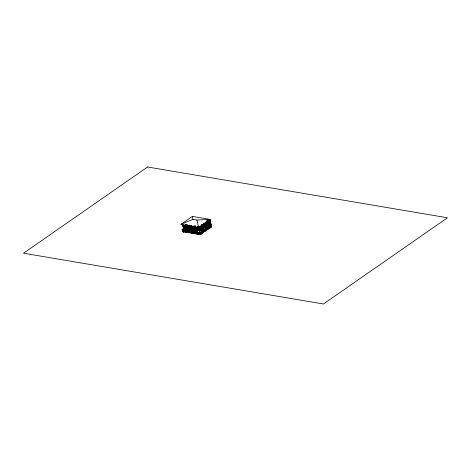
<?xml version="1.0" encoding="UTF-8"?>
<svg xmlns="http://www.w3.org/2000/svg" width="471" height="471" viewBox="0 0 471 471"><rect width="100%" height="100%" fill="white"/><g stroke="black" fill="none" stroke-linecap="round" stroke-linejoin="round"><path stroke-width="0.71" d="M182.613 231.155C185.256 225.385 180.876 233.557 183.613 230.46M182.754 231.179L183.478 229.089M183.478 229.018L184.573 228.2L183.82 230.313L183.666 229.006M184.685 228.247L183.961 230.337L184.697 228.288M185.933 224.667L185.209 226.757L186.086 224.732L186.404 226.157L185.945 224.708L185.244 226.739L186.239 226.045L184.903 225.385L183.172 226.628L198.921 229.277L197.991 230.384M185.35 226.781L186.074 224.691M185.174 229.495L185.521 228.482L185.062 229.454M186.563 226.039L186.757 224.914M201.029 229.436C203.678 223.66 199.262 231.879 202.059 228.723L200.723 228.064L201.011 229.671M201.17 229.459L201.894 227.369M202.942 226.516L202.383 228.718L200.728 228.105M203.413 227.776L204.149 225.727M201.959 232.998L202.736 230.884M205.821 226.204L204.608 226.945L205.344 224.897M203.737 230.048L203.16 232.209L206.61 229.742L205.232 229.13M204.75 226.969L205.474 224.879M203.154 232.168L203.878 230.072M205.945 226.139L206.663 224.049M205.079 229.289L204.208 231.314L205.12 229.224M204.349 231.338L205.068 229.242M207.87 223.266L207.169 225.291L207.911 223.201L199.074 229.436L186.757 227.352L186.133 224.579M206.121 228.388C204.661 235.235 206.115 224.861 206.622 229.854M207.858 223.219L207.134 225.309L210.584 222.913L209.077 222.253M205.539 230.507L206.263 228.417M209.878 225.833L211.173 226.469L209.566 224.832C210.184 231.332 210.914 223.542 208.217 224.437L208.912 222.294M206.592 229.877C205.774 223.696 206.728 234.228 207.317 227.564M207.458 227.587L206.734 229.677L209.142 228.105M209.524 223.654L210.107 221.535M199.857 232.927L208.7 226.739L207.958 228.824L208.659 226.798M208.647 226.757L207.929 228.847L210.007 227.275L208.671 226.616L208.977 228.217L207.487 227.493L208.818 228.105M208.977 227.993L209.713 225.945M209.118 228.017L209.842 225.927M210.896 225.073L210.331 227.275L211.373 226.445L209.801 225.762M211.285 226.427C208.353 229.713 212.798 221.382 210.201 227.14M182.642 231.131L183.343 229.106M184.555 228.264L183.855 230.295L184.85 229.601M201.058 229.418L201.759 227.387M203.59 227.781L204.29 225.75M201.847 232.951L202.554 230.925M203.743 230.095L203.042 232.121L203.649 230.101M205.833 226.098L206.716 224.031M204.237 231.29L204.938 229.265M207.028 225.268L207.729 223.242M206.133 228.435L205.433 230.46L206.722 229.783L206.386 228.276M208.217 224.437L208.924 222.412M209.412 223.607L210.113 221.582M207.817 228.8L208.518 226.775M210.343 227.163L211.043 225.138M183.737 227.905L184.879 225.574L183.69 227.94M200.752 228.182L199.551 230.584M199.41 230.56L200.552 228.229L199.51 230.619L201.046 229.524M200.34 234.122L201.541 231.714M200.199 234.099L201.347 231.761L200.299 234.152L201.841 233.063M193.516 227.917L194.517 226.115M193.622 227.935L194.641 226.133M193.652 228.205L194.658 226.416M193.775 228.241L194.923 226.104M194.641 228.759L195.312 227.552M186.021 227.034L184.797 228.335M185.262 230.407L184.332 231.573C185.839 227.534 186.192 235.011 185.545 230.295L185.862 231.814M187.841 228.765L188.889 227.522L187.823 228.847L187.452 227.275L186.41 228.523L187.499 227.228L187.858 228.853M185.762 231.814L186.693 230.649L185.403 230.449M186.81 230.572L185.627 231.879L185.286 230.372M188.129 230.896L187.199 232.062L188.288 230.761L188.783 232.227M187.058 232.121L186.722 230.613L187.022 232.115L188.247 230.814L188.747 232.586M190.708 229.253L191.756 228.005L192.08 229.471M188.63 232.303L189.731 231.049M191.962 229.548L193.234 228.2L193.593 229.824M192.256 229.412L193.187 228.247L193.711 229.742L193.351 228.217L192.18 229.501M193.575 229.736L194.994 228.252L193.769 228.011M191.497 232.786C192.986 228.688 193.357 236.23 192.71 231.508L192.439 231.667M191.155 231.249L191.514 232.874L192.545 231.538L192.869 233.004L194.176 233.286L195.412 232.026L194.399 233.28M195.936 228.812L195.006 229.983L196.066 228.776M196.054 228.735L194.829 230.036M192.933 233.033C194.623 229.889 193.457 234.317 195.73 233.445M197.891 230.555C198.05 226.092 194.123 233.763 192.256 233.068L192.404 233.204M192.262 233.098L196.595 230.148L197.484 228.977L198.003 230.431M194.364 233.275L195.294 232.109M197.267 233.946L199.651 232.291C195.124 237.649 198.591 229.418 195.795 233.516L196.854 232.315M196.843 232.268L195.912 233.433L197.055 233.81L196.737 232.327M207.417 222.389L206.369 222.112L207.146 221.023L207.511 222.489M198.685 234.087L198.32 232.462L197.231 233.757L198.285 232.556M197.09 233.822L198.279 232.509L198.644 234.081M198.933 229.265L197.908 230.472L198.803 229.3L210.249 221.405L208.724 221.146L207.646 222.43L208.706 221.229L210.296 221.541L209.183 222.3M208.747 221.176L207.764 222.347L208.894 222.683M198.662 233.999L199.71 232.756L198.703 234.01M209.083 222.671L210.013 221.505L210.337 222.971M207.57 225.079L208.376 225.939M208.441 225.968L209.483 224.72L209.783 226.357M183.696 227.964L184.632 226.739L185.191 229.583L184.82 229.618M185.009 228.288L186.186 227.004L187.605 228.729M186.033 227.081L184.956 228.364M187.464 227.322L186.233 228.576L185.915 227.093L186.375 228.453M187.876 228.771C189.366 224.596 189.619 232.191 189.054 227.493L188.783 227.646M185.804 231.82L186.704 230.696M186.822 230.613L185.921 231.744L187.128 231.991L185.574 230.36M188.253 230.855L187.181 232.138M190.743 229.259C192.292 225.786 191.662 231.744 193.198 228.294M190.69 229.336L191.762 228.046M188.671 232.309L189.689 231.096L188.747 232.221L191.308 232.798M193.61 229.742L194.629 228.535L193.434 229.801L193.098 228.294M192.557 231.585L191.532 232.792L191.279 231.267L191.002 231.426M192.969 233.039L193.987 231.826M196.478 230.231L197.496 229.018M206.369 222.112L207.269 220.981L208.612 221.27M209.118 222.677L210.137 221.47L209.065 222.754M207.481 225.185L208.241 225.933M208.476 225.974L209.654 224.691L210.961 224.908M207.964 224.52L208.3 226.027L209.495 224.761M210.808 225.085L210.025 226.133L198.485 234.152L198.185 232.556M184.685 228.076L185.015 229.713L184.567 228.158L182.147 229.836L182.53 231.561L182.242 229.754L184.014 230.066L182.648 231.273L183.961 230.113M180.923 224.349L192.345 216.401L210.031 219.398L198.609 227.346L180.923 224.349L193.01 219.362L196.972 220.034L210.031 219.398M184.349 231.661L182.73 224.567L184.19 231.638M183.178 226.669L185.044 225.409L186.381 226.068M184.997 228.37C183.072 223.507 189.071 232.315 184.785 226.828M183.549 227.917L185.032 226.881M186.428 226.015L183.402 228.099L199.498 230.808M186.993 225.686L183.419 228.17L199.398 230.878M187.334 226.127L189.265 226.28L187.334 226.127L187.011 224.685M183.366 229.041L182.271 229.86L183.755 230.484M186.045 227.157L186.545 228.529M182.277 229.901L183.519 229.024M183.625 228.983L184.897 228.164L186.222 228.871M187.482 227.399L187.976 228.776M189.112 226.386L187.358 226.092M185.032 229.471L186.08 228.847M186.651 228.453L182.483 231.343L200.369 234.452L201.9 233.392L200.434 234.741L200.369 234.452M186.751 228.559L182.648 231.555M182.53 231.561L186.793 228.535M182.654 231.585L185.032 229.895M188.977 227.676L190.625 229.136L190.355 229.3M187.299 229.136L183.873 231.791M183.725 231.655L187.417 229.159L183.849 231.673M184.161 231.614L182.624 231.196L185.58 231.826L184.026 230.201M191.22 225.792L191.432 226.757L193.139 227.069M189.33 225.05L189.978 227.852M191.144 225.845L191.509 226.704M190.343 227.882L192.062 229.383L190.402 227.876M187.923 229.76L185.062 231.85M184.944 231.862L187.976 229.795M186.834 230.69L188.4 232.262L186.893 230.684L199.863 232.974M185.533 231.779L184.143 230.119M190.955 228.017L190.437 225.709M187.947 230.796L186.192 232.179M191.779 228.123L192.28 229.501M191.356 226.81L193.34 227.01L191.385 226.769M188.07 230.814L186.28 232.056M194.482 226.469L194.776 226.221M188.27 230.931L188.765 232.309M190.726 229.342L190.366 227.711L190.531 229.306L190.826 229.171M194.229 226.916L194.523 226.669M193.975 227.363L194.282 227.152M187.411 232.391L189.165 231.002M193.722 227.811L195.247 227.805L193.716 227.776L194.028 227.599M187.434 232.28L189.289 231.02M193.275 228.406L194.776 229.942M193.917 227.893L195.477 227.97M189.572 231.179L189.842 231.025L190.202 232.55M189.701 231.173L191.42 232.674L189.754 231.167L190.084 232.633M187.14 232.032L188.606 232.28M195.241 226.08C194.505 227.982 199.569 228.877 197.655 226.527M188.606 232.48L191.038 230.831M195.43 227.752L194.264 228.647L195.447 227.823M191.114 230.843L188.753 232.615M194.647 228.612L196.207 230.184M193.34 229.701L191.95 228.041L193.375 229.707M191.138 231.42L192.698 232.992M189.948 232.709L191.738 231.461L189.966 232.792M195.948 228.859L196.578 230.231M196.077 228.853L197.367 233.763M209.707 219.515L211.544 226.681L209.931 219.468L211.255 226.527L209.701 225.833M192.827 231.62L191.161 232.886M195.159 229.907L194.664 228.441L195.106 229.983M195.565 227.522L198.003 227.935L197.944 226.863M199.722 227.193L201.876 225.85M194.729 230.731L195.859 229.936M199.486 226.292L199.733 227.257L201.782 225.833L201.547 224.885M195.965 229.96L194.747 230.819L191.697 230.29M201.7 224.908L201.918 225.874L199.792 227.269L199.58 226.31M205.792 222.071L206.004 223.03L203.884 224.426L203.666 223.466M197.378 229.1L197.655 228.947L198.008 230.472M208.588 221.311L208.859 221.152L209.513 223.76L209.195 222.259M197.514 229.094L199.074 230.672M208.718 221.305L210.29 221.5L199.015 229.247M207.47 222.483L207.269 220.981M193.086 232.957L192.792 233.092L192.456 231.585M193.51 233.422L197.055 230.79M197.755 230.343L196.13 228.847L198.026 230.39M207.994 223.13L209.106 222.371M194.129 232.898L197.178 230.814M207.317 223.79L199.092 229.507L186.769 227.422M208.906 222.73L210.437 222.801L208.888 221.217M194.246 233.151L192.621 231.655M194.176 233.286L192.739 231.573M197.084 231.826L194.729 233.628M197.202 231.844L194.853 233.651M208.094 224.426L211.09 225.079L199.781 232.78M199.286 230.69L198.833 229.265M199.374 230.637L202.242 228.694L200.658 228.035L201.158 229.571M202.23 228.653L203.254 227.893L201.912 227.234L203.443 227.982M204.443 227.063L202.371 228.676L202.942 226.445L203.272 227.976M204.62 226.993L205.933 226.251L205.332 224.855M209.218 223.743L205.951 226.186M209.395 223.672L210.49 222.895M203.566 227.846L204.626 227.034L204.302 225.574L205.78 226.257M195.565 233.475L194.176 231.814M197.025 232.491L196.595 230.154M199.274 230.855L210.708 222.93L206.251 222.194M195.618 233.569L197.149 233.645L195.606 232.062M196.066 233.828L197.166 232.898M195.995 233.734L197.231 232.88M204.296 226.527L204.608 227.952L206.663 226.527M202.383 227.964L202.707 229.406L200.581 230.808L200.369 229.842M206.581 225.603L206.793 226.563L204.673 227.964L204.137 225.615L205.75 226.274M198.167 232.639L198.444 232.48L198.803 234.01M209.507 224.838L211.073 226.41M207.275 226.881L208.576 225.974M207.399 226.898L208.588 226.074M199.604 232.88L211.037 224.938L208.052 224.473M209.895 225.909L208.783 226.663L210.148 227.299M209.978 225.833L211.09 225.079M208.247 224.508L209.795 226.092L198.391 234.246M203.278 230.955L206.263 228.882M200.075 234.222L199.622 232.798M201.641 233.098L200.316 234.24L199.992 232.774L184.114 230.054L184.467 231.579M201.829 233.015L203.172 232.256L202.642 230.743L202.86 232.297M203.025 232.185L204.043 231.426L202.707 230.766M206.604 229.695L207.811 229.024M203.03 232.232L201.971 233.039L201.511 231.597L202.848 232.256M204.355 231.379L205.421 230.572L205.091 229.106L206.428 229.766L205.103 229.153M209.13 228.058L210.19 227.252M211.514 226.539L200.098 234.534L198.585 227.252L200.04 234.217M207.252 225.75L211.497 226.469L200.069 234.423L211.538 226.651M182.825 228.676L184.243 228.588M208.73 221.246L208.941 222.736M206.227 222.23L210.72 223.001M206.004 223.03L203.996 224.379M209.189 223.76L207.882 223.083C209.248 229.777 208.294 223.99 207.717 223.124L208.047 224.661M206.84 223.978L206.528 223.955L206.851 225.491L206.545 223.96M207.158 225.397L205.332 224.785L205.692 226.298M208.553 225.886L209.795 226.092M211.226 226.339L209.989 226.127L198.509 234.27M207.269 225.821L211.52 226.569M204.443 225.597L204.579 227.946M209.978 226.551L211.455 227.075L209.931 228.135L209.866 227.846M201.918 225.874L201.517 224.879M203.048 226.374L204.555 227.104L203.107 226.404M203.119 226.445L204.767 227.057M207.64 229.024L207.505 227.57M203.207 226.404L203.543 227.911L201.853 227.205L202.077 228.806L201.753 227.275L203.36 227.935M199.704 227.252L199.669 226.321M205.256 230.684L204.926 229.153L206.539 229.813L206.121 228.323L207.946 228.935M185.056 225.45L184.738 225.426L185.056 226.969M198.156 227.829L195.595 227.481L195.288 226.127M186.21 226.062L186.534 226.062M185.951 226.439L185.745 226.58M203.837 229.913L205.374 230.619M183.166 226.522L199.209 229.283M203.925 230.054L204.202 231.538L202.665 224.49M201.058 229.642L200.546 228.182M202.565 230.814L202.901 232.321L202.542 230.814L204.155 231.473L202.848 230.79L203.142 232.274M204.196 231.42L203.996 229.936M183.56 227.958L199.527 230.702L199.198 229.242M186.251 228.847L184.732 228.141M191.62 229.942L194.67 230.472M201.665 231.661L201.347 231.644L201.706 233.151L199.857 232.798L201.782 233.121M183.531 229.071L183.584 230.019M185.038 229.518L184.497 226.834M201.806 233.08L201.635 231.602L202.989 232.28M182.147 229.836L199.998 232.821M183.967 230.207L185.28 230.425M183.125 230.178L182.448 229.801L184.261 231.444M185.698 231.744L184.449 231.491L185.38 230.325L184.314 231.655L182.73 224.567M187.317 231.979C194.217 234.899 184.167 226.881 189.866 232.509M191.426 232.715L190.184 232.462L191.108 231.296L190.101 232.55L190.996 231.379L191.32 232.845L191.02 231.343M191.615 232.703L192.863 232.962L191.438 232.762M197.349 233.675L199.91 234.252M198.78 233.922L200.028 234.175M185.704 231.791L187.011 232.068L185.456 230.443M197.172 233.734L198.479 234.01M182.736 231.673L200.528 234.599M183.254 226.58L185.132 226.934L184.762 225.432M200.993 229.583L199.056 229.218L200.946 229.613L200.558 228.105L202.171 228.765M183.243 226.539L185.174 226.904M209.083 222.294L210.525 222.96M207.894 223.124L209.33 223.79M210.119 227.322L208.506 226.663L208.836 228.194M208.682 226.663L210.302 227.299L209.654 224.691M204.314 225.615L205.609 226.251M204.049 230.007L205.344 230.643M203.908 229.983C206.952 232.968 204.09 226.162 205.527 230.613M202.713 230.808L204.231 231.514L202.612 224.526M201.523 231.638L202.96 232.303M184.915 225.426L186.351 226.086M186.169 228.8L184.873 228.164L183.349 226.58M184.962 229.642L183.525 228.983L184.991 229.624M208.164 224.596L206.687 223.913L208.135 224.614L209.677 226.174M209.866 225.786L211.202 226.445M206.428 228.3L207.764 228.959M203.896 229.936L205.238 230.596M183.643 230.437L182.306 229.777L182.671 231.361M183.896 232.662L182.683 231.455M182.342 229.901L184.143 231.526M210.319 222.883L208.777 221.299L209.242 223.831L208.724 221.146M209 222.559L207.458 220.976L208.965 222.553M207.34 221.052L208.883 222.642M206.804 221.564L207.57 222.318M206.687 221.647L207.452 222.394M197.567 229.089L199.109 230.678M194.7 228.606L196.242 230.189M193.269 228.364L194.811 229.948M198.585 233.887L197.043 232.303L198.468 233.969M197.037 233.728L195.577 231.997L195.936 233.522L195.559 232.009M194.058 231.897L195.6 233.481L193.045 232.951L193.975 231.785L194.346 233.357M190.514 229.218L188.965 227.634L189.295 229.1M191.191 231.414L192.733 232.998M186.098 227.152L187.646 228.735M183.237 226.663L184.779 228.247M210.037 221.47L210.431 223.001M210.825 225.003L211.22 226.533M210.802 225.044L211.126 226.504M209.989 225.792L210.331 227.275M207.982 223.083L208.317 224.59M209.106 228.129L208.612 226.592L209.006 228.2M207.411 220.923L207.67 222.518L207.287 220.905M206.681 220.946L207.299 223.713M207.629 225.173L208.094 227.252M206.569 220.97L207.187 223.743M207.517 225.197L207.982 227.275M206.787 223.913L207.128 225.421M207.917 228.953L207.417 227.422L207.782 229.047M206.628 223.884C208.017 225.268 205.097 227.564 205.615 224.749M207.334 227.493L207.676 229M205.915 223.013L205.639 222.041L205.821 223.001L203.972 224.443L203.69 223.024M206.486 225.585L206.704 226.551M204.402 225.574L204.738 227.081M203.572 223.448L203.819 224.42M202.053 227.257L202.612 229.395L200.493 230.79L200.393 229.401M202.012 227.234L202.524 229.377M201.771 227.281L202.112 228.788M200.84 228.064L201.188 229.548M201.447 231.573L201.8 233.204M201.335 231.72L201.659 233.18M196.972 220.034L200.216 234.558M197.914 226.881L198.079 227.882M197.732 226.474L198.003 227.935M197.396 229.018L197.732 230.525M195.441 226.021L195.748 227.375M195.365 226.074L195.695 227.434M196.754 232.315L197.172 234.04M194.788 226.003L195.406 228.771M195.695 230.172L196.119 232.338L195.618 229.989M194.723 225.992L195.341 228.759M192.345 216.401L193.01 219.362M194.464 226.392L194.976 228.7M194.411 226.427L195.141 229.989M195.453 231.973L195.818 233.604M194.529 228.535L194.87 230.042M195.318 232.068L195.659 233.575M194.558 229.295L195.147 232.174M193.487 226.227L193.987 228.576L193.434 226.263M193.045 226.104L193.263 227.063M192.975 226.157L193.187 227.116M194.146 231.756L194.499 233.28M193.887 231.826L194.223 233.333M191.297 225.739L191.485 226.722M191.662 228.046L192.003 229.554M190.731 225.98L191.214 228.129M191.367 228.824L191.985 231.597M190.673 225.968L191.138 228.046M191.308 228.812L191.927 231.585M190.52 227.793L190.843 229.259L190.49 227.734L189.136 229.071L188.8 227.564M191.308 231.332L191.632 232.792M190.231 227.805L190.567 229.312M189.101 225.368L189.289 226.345M189.024 225.421L189.236 226.386M188.948 225.474L189.159 226.439M189.707 231.02L190.049 232.627M189.589 231.096L189.972 232.821M187.134 224.679L187.434 226.039M187.364 227.322L187.699 228.829M188.153 230.855L188.494 232.362M186.251 224.62L186.869 227.328M187.193 228.782L187.658 230.861M187.081 228.806L187.546 230.884M186.981 230.543L187.334 232.068M186.857 230.519L187.217 232.15M185.933 227.081L186.269 228.588M185.339 226.892L184.844 225.356L185.238 226.963M184.738 226.775L185.074 228.282M184.544 228.223L184.873 229.683M183.319 226.522L183.666 228.058M182.424 229.754L182.783 231.279M202.954 226.557L202.253 228.588L202.954 226.557M207.322 227.605L206.622 229.63L207.322 227.605M195.188 227.534L194.517 228.729L195.206 227.546M147.553 166.999L23.55 253.215L323.447 304.001L447.45 217.785L147.553 166.999M187.658 227.352L189.195 228.894L187.652 227.31M198.474 232.544L200.016 234.128L198.474 232.544M208.924 228.152L207.629 227.517L208.959 228.129M207.593 228.959L206.292 228.323L207.623 228.935M196.301 230.284L195.965 228.776L196.266 230.278"/></g></svg>
